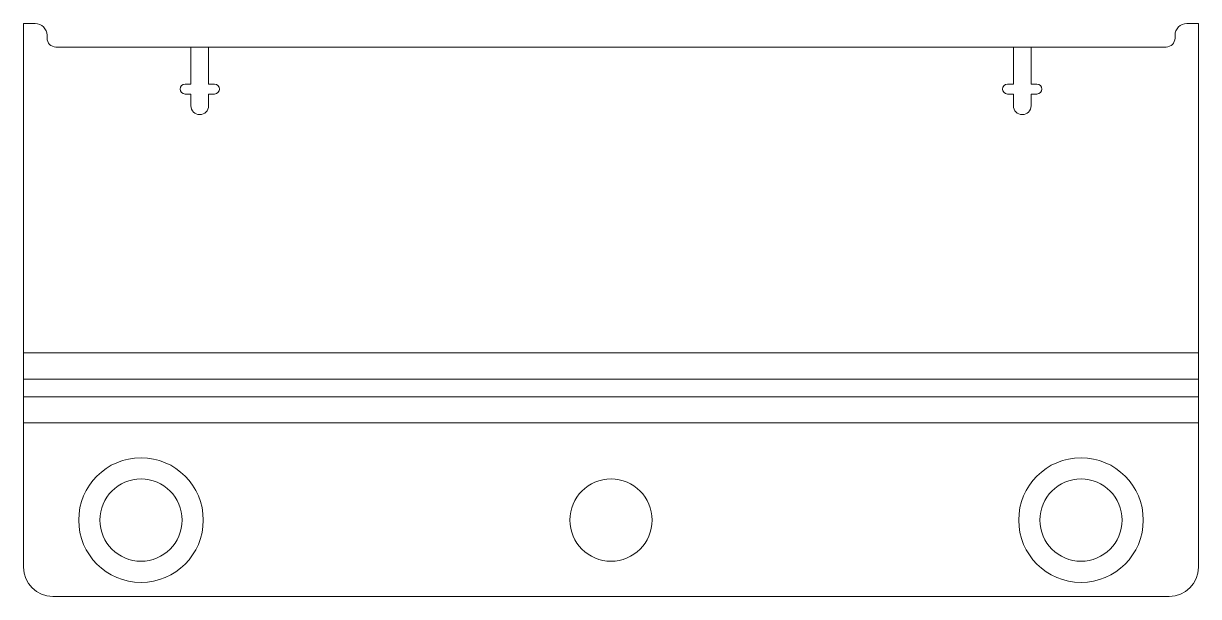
# Model space of a CAD drawing. Header units: millimetres. Extents: x -100 to 100, y -13 to 84.
import ezdxf

# ---------------------------------------------------------------- set-up
doc = ezdxf.new("R2010")
doc.units = ezdxf.units.MM

msp = doc.modelspace()

# ---------------------------------------------------------------- linework, layer by layer
at = {"color": 7, "linetype": 'Continuous', "lineweight": 15}
for p, q in [((-98, 84.5), (-100, 84.5)), ((-100, -8), (-100, 84.5)), ((100, 84.5), (98, 84.5)), ((100, -8), (100, 84.5)), ((-96, 82), (-96, 82.5)), ((96, 82.5), (96, 82)), ((-94.5, 80.5), (94.5, 80.5)), ((-71.5, 74.2), (-71.5, 80.5)), ((-68.5, 74.2), (-68.5, 80.5)), ((68.5, 74.2), (68.5, 80.5)), ((71.5, 74.2), (71.5, 80.5)), ((-72.5, 74.2), (-71.5, 74.2)), ((-68.5, 74.2), (-67.5, 74.2)), ((67.5, 74.2), (68.5, 74.2)), ((71.5, 74.2), (72.5, 74.2)), ((-71.5, 72.5), (-72.5, 72.5)), ((-71.5, 70.5), (-71.5, 72.5)), ((-68.5, 72.5), (-68.5, 70.5)), ((-67.5, 72.5), (-68.5, 72.5)), ((68.5, 72.5), (67.5, 72.5)), ((68.5, 70.5), (68.5, 72.5)), ((71.5, 72.5), (71.5, 70.5)), ((72.5, 72.5), (71.5, 72.5)), ((-100, 28.45), (100, 28.45)), ((-100, 24), (100, 24)), ((-100, 21), (100, 21)), ((-100, 16.55), (100, 16.55)), ((95, -13), (-95, -13))]:
    msp.add_line(p, q, dxfattribs=at)
for centre, radius in [((-80, 0), 10.6), ((80, 0), 10.6), ((-80, 0), 7), ((0, 0), 7), ((80, 0), 7)]:
    msp.add_circle(centre, radius, dxfattribs=at)
for centre, radius, start, end in [((-98, 82.5), 2, 0, 90), ((98, 82.5), 2, 90, 180), ((-94.5, 82), 1.5, 180, 270), ((94.5, 82), 1.5, 270, 0), ((-72.5, 73.35), 0.85, 90, 270), ((-67.5, 73.35), 0.85, 270, 90), ((67.5, 73.35), 0.85, 90, 270), ((72.5, 73.35), 0.85, 270, 90), ((-70, 70.5), 1.5, 180, 0), ((70, 70.5), 1.5, 180, 0), ((-95, -8), 5, 180, 270), ((95, -8), 5, 270, 0)]:
    msp.add_arc(centre, radius, start, end, dxfattribs=at)

doc.saveas('drawing.dxf')
